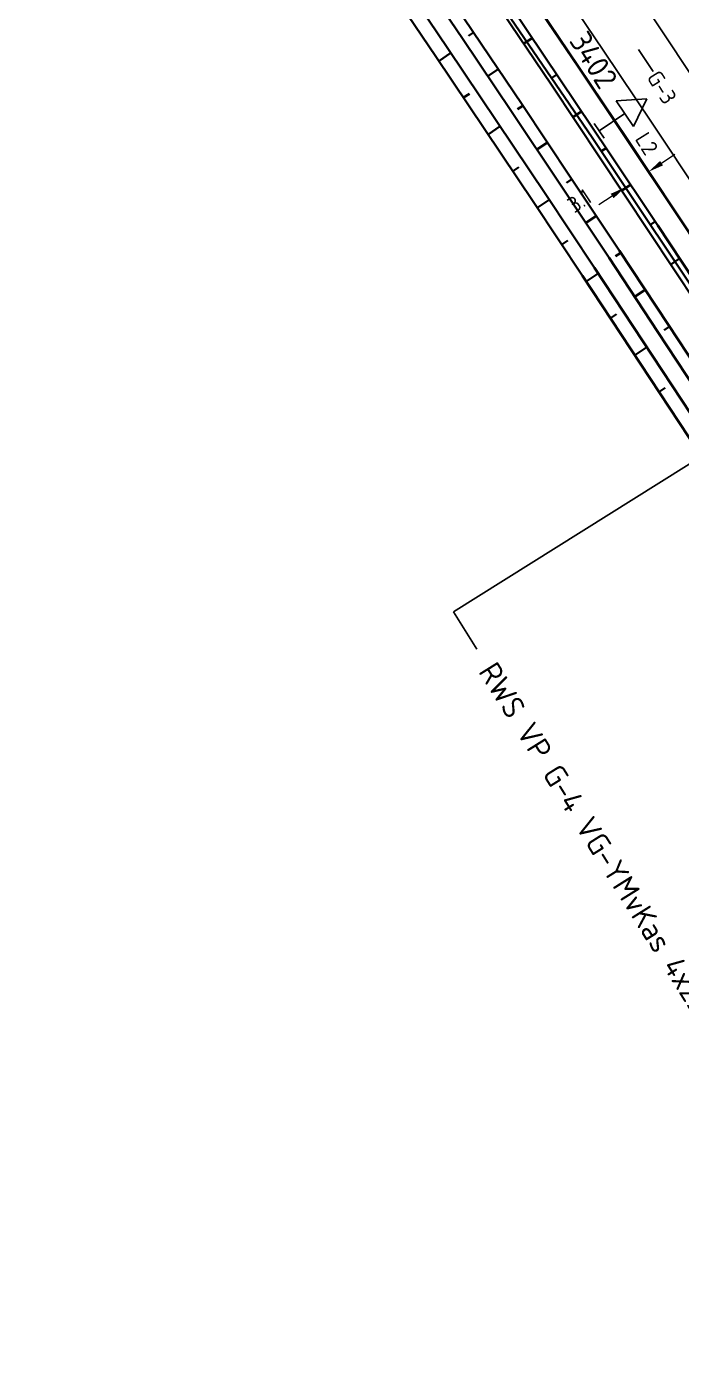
# Model space of a CAD drawing. Header units: metres. Extents: x 134219 to 139080, y 438661 to 444352.
# Drawn here: x 135685.5 to 135759.6, y 442466.4 to 442616.8 of the extents above; entities that cross this region are included whole.
import ezdxf
from ezdxf.enums import TextEntityAlignment as Align

# ---------------------------------------------------------------- set-up
doc = ezdxf.new("R2010")
doc.units = ezdxf.units.M
doc.linetypes.add('13strp', pattern=[4, 1, -3])
doc.linetypes.add('39strp', pattern=[12, 3, -9])
doc.layers.get('DEFPOINTS').update_dxf_attribs({"color": 193})
for name, color, linetype, lineweight in [('N-WE-KL-ET_LS_OV_ARMATUUR-S', 7, 'Continuous', 25), ('N-WE-KL-ET_LS_OV_ARMATUUR-T18', 1, 'Continuous', 25), ('N-WE-KL-ET_LS_OV_KABEL-G', 10, 'KL-LS-OV-N', 35), ('N-WE-KL-ET_LS_OV_KABEL-M', 7, 'Continuous', 18), ('N-WE-KL-ET_LS_OV_KABEL-T25', 7, 'Continuous', 25), ('Utd-ondergr-nw', 8, '13strp', 35)]:
    doc.layers.add(name, color=color, linetype=linetype, lineweight=lineweight)
doc.layers.add('N-WE-KL-ET_LS_OV_ARMATUUR-T25', color=2, linetype='Continuous')
doc.layers.add('Utd-weg-nw', color=8, linetype='Continuous')
doc.styles.add('ISO18', font='NLCS-ISO.ttf')
doc.styles.add('ISO25', font='NLCS-ISO.ttf')
doc.styles.add('NLCS_18', font='NLCS-ISO.ttf', dxfattribs={"height": 1.8})
doc.styles.add('NLCS_25', font='NLCS-ISO.ttf', dxfattribs={"height": 2.5})
doc.linetypes.add('KL-LS-OV-N', pattern='A,4,-1,[103,NLCS.SHX,S=0.75,R=0,X=0,Y=0],-1,4,-1.5,["0V",Standard,S=1,R=0,X=0,Y=-0.5],-3', length=14.5)
doc.dimstyles.new('NLCS_t18_pijl_Dimension_l3_h1', dxfattribs={"dimtxt": 1.8, "dimasz": 1.8, "dimexe": 2, "dimexo": 2, "dimgap": 0.7, "dimtad": 1, "dimdec": 1, "dimzin": 0, "dimdsep": 46, "dimtxsty": 'NLCS_18', "dimcen": 2.5, "dimdle": 2, "dimclrd": 256, "dimclre": 256, "dimclrt": 256, "dimadec": 1, "dimazin": 0, "dimtfac": 1, "dimtdec": 1, "dimtofl": 0, "dimtmove": 1, "dimatfit": 0, "dimfxl": 0, "dimtolj": 1, "dimtzin": 0, "dimlwd": 18, "dimlwe": 18, "dimarcsym": 0})

# ---------------------------------------------------------------- blocks, each defined once
blk = doc.blocks.new('SKL-ET_OV_ARMATUUR_HD_NATRIUM_1x250W-SO (3)')
for p, q in [((6.49, 0), (3.49, 1.76)), ((3.49, -1.76), (6.49, 0))]:
    blk.add_line(p, q)
for points in [[(3.49, 1.76), (3.49, -1.76)], [(0, 1), (0, -1)], [(3.49, 0), (0, 0)]]:
    blk.add_lwpolyline(points)
at = {"layer": 'N-WE-KL-ET_LS_OV_ARMATUUR-T18', "style": 'ISO18', "flags": 1}
for tag, p in [('TYPE_ARMATUUR', (3.07, -6.82)), ('VERMOGEN_LAMP', (3.07, -10.61)), ('SPIEGELSTAND', (3.07, -14.39)), ('HOOGTE_LICHTMAST', (3.07, -18.17)), ('UITLEGGERHOEK', (3.07, -21.96)), ('TYPE_LICHTMAST', (3.07, -25.74)), ('BOTSVRIENDELIJK', (3.07, -29.53)), ('POSITIE_LICHTMAST', (3.07, -33.31)), ('KABELAANSLUITNG', (3.07, -37.1)), ('VOEDINGSPUNT', (3.07, -44.67))]:
    blk.add_attdef(tag, p, '', height=1.8, dxfattribs=at)
at = {"layer": 'N-WE-KL-ET_LS_OV_ARMATUUR-T18', "style": 'ISO18'}
for tag, p in [('FASE-AANSLUITING_1', (3.07, -40.88)), ('GROEPSNUMMER', (3.07, -48.45))]:
    blk.add_attdef(tag, p, '', height=1.8, dxfattribs=at)
at = {"layer": 'N-WE-KL-ET_LS_OV_ARMATUUR-T25', "style": 'ISO25'}
for tag, p in [('MASTNUMMER', (3.07, 7.39)), ('TYPE_SYMBOOL', (3.07, 3.61))]:
    blk.add_attdef(tag, p, '', height=2.5, dxfattribs=at)
blk = doc.blocks.new('*D496')
at = {"layer": 'DEFPOINTS', "color": 0, "transparency": 16777216}
for p in [(135755.83, 442600.4), (135755.83, 442600.4), (135753.23, 442598.67)]:
    blk.add_point(p, dxfattribs=at)
at = {"layer": 'N-WE-KL-ET_LS_OV_KABEL-M', "lineweight": 18, "transparency": 16777216}
for p, q in [((135755.83, 442600.4), (135754.72, 442602.06)), ((135753.23, 442598.67), (135752.12, 442600.33))]:
    blk.add_line(p, q, dxfattribs=at)
at = {"layer": 'N-WE-KL-ET_LS_OV_KABEL-M', "linetype": 'Continuous', "lineweight": 18, "transparency": 16777216}
for p, q in [((135757.33, 442601.39), (135758.83, 442602.39)), ((135751.73, 442597.67), (135750.23, 442596.67))]:
    blk.add_line(p, q, dxfattribs=at)
at = {"layer": 'N-WE-KL-ET_LS_OV_KABEL-M', "transparency": 16777216}
for points in [[(135757.16, 442601.64), (135757.49, 442601.14), (135755.83, 442600.4)], [(135751.57, 442597.92), (135751.9, 442597.42), (135753.23, 442598.67)]]:
    blk.add_solid(points, dxfattribs=at)
at = {"layer": 'N-WE-KL-ET_LS_OV_KABEL-M', "transparency": 16777216, "insert": (135748.03, 442597.13), "char_height": 1.8, "attachment_point": 5, "rotation": 33.6385, "style": 'NLCS_18'}
blk.add_mtext('\\A1;3.1', dxfattribs=at)

msp = doc.modelspace()

# ---------------------------------------------------------------- linework, layer by layer
at = {"layer": 'N-WE-KL-ET_LS_OV_KABEL-G', "flags": 128}
msp.add_lwpolyline([(135920.16, 442341.16), (135919.19, 442340.33), (135890.91, 442385.27), (135864.11, 442426.73), (135835.32, 442471.35), (135806.93, 442516.02), (135778.89, 442560.21), (135749.46, 442604.31), (135688.97, 442692.85), (135658.23, 442735), (135645.16, 442753.13), (135616.2, 442790.31), (135569.7, 442852.51), (135568.73, 442853.96), (135568.72, 442853.96), (135556.53, 442870.34), (135541.94, 442887.77), (135535.96, 442894.27), (135510.86, 442922.28), (135499.68, 442932.52), (135460.26, 442969.03), (135441.8, 442984.21), (135435, 442989.22), (135425, 442995.68), (135418.79, 442999.03), (135417.79, 442999.51), (135418.18, 442999.51), (135411.42, 443000.81), (135410.52, 442999.01), (135409.7, 442997.39), (135406.46, 442999.39), (135411.35, 443008.29), (135374.57, 443035.92), (135373.93, 443035.52), (135373.15, 443035.54)], dxfattribs=at)
at = {"layer": 'N-WE-KL-ET_LS_OV_KABEL-T25'}
for p in [(135797.07, 442590.26), (135736.41, 442546.4)]:
    msp.add_line(p, (135733.76, 442550.64), dxfattribs=at)
at = {"layer": 'Utd-ondergr-nw', "linetype": 'Continuous', "flags": 128}
for points in [[(135683.93, 442689.21), (135689.67, 442681.08), (135695.38, 442672.93), (135701.07, 442664.77), (135706.75, 442656.59), (135712.4, 442648.4), (135718.03, 442640.19), (135723.64, 442631.97), (135729.23, 442623.74), (135734.8, 442615.49), (135740.35, 442607.23), (135745.88, 442598.95), (135751.38, 442590.66), (135756.87, 442582.36), (135762.34, 442574.04), (135767.78, 442565.71), (135770.92, 442560.88)], [(135685.1, 442690.04), (135690.83, 442681.9), (135696.55, 442673.75), (135702.24, 442665.58), (135707.92, 442657.4), (135713.57, 442649.21), (135719.2, 442641), (135724.82, 442632.77), (135730.41, 442624.54), (135735.98, 442616.29), (135741.53, 442608.02), (135747.06, 442599.74), (135752.57, 442591.45), (135758.06, 442583.14), (135763.53, 442574.82), (135768.97, 442566.49), (135772.87, 442560.5)], [(135682.3, 442688.06), (135688.03, 442679.93), (135693.74, 442671.78), (135699.43, 442663.62), (135705.1, 442655.45), (135710.75, 442647.26), (135716.38, 442639.06), (135721.99, 442630.84), (135727.58, 442622.61), (135733.14, 442614.37), (135738.69, 442606.11), (135744.21, 442597.84), (135749.72, 442589.55), (135755.2, 442581.26), (135760.67, 442572.94), (135766.11, 442564.62), (135769.25, 442559.79)], [(135681.04, 442687.16), (135686.71, 442678.99), (135692.41, 442670.84), (135698.08, 442662.68), (135703.75, 442654.51), (135709.42, 442646.34), (135715.05, 442638.15), (135720.65, 442629.93), (135726.22, 442621.69), (135731.78, 442613.45), (135737.34, 442605.2), (135742.86, 442596.93), (135748.36, 442588.65), (135753.85, 442580.36), (135759.33, 442572.06), (135764.79, 442563.75), (135768.7, 442557.77)], [(135742.31, 442620.56), (135747.88, 442612.28), (135753.43, 442604), (135758.96, 442595.7), (135764.47, 442587.38), (135769.96, 442579.05), (135775.43, 442570.71), (135780.88, 442562.36), (135786.31, 442553.99), (135790.4, 442547.57), (135791.67, 442545.57), (135797.05, 442537.14), (135802.42, 442528.7), (135807.79, 442520.27), (135813.16, 442511.83), (135818.54, 442503.4), (135823.91, 442494.97), (135829.28, 442486.53), (135834.65, 442478.1), (135839.96, 442469.77)], [(135742.36, 442620.6), (135747.94, 442612.32), (135753.49, 442604.04), (135759.02, 442595.74), (135764.53, 442587.42), (135770.02, 442579.09), (135775.49, 442570.75), (135780.94, 442562.39), (135786.37, 442554.03), (135790.46, 442547.61), (135791.73, 442545.61), (135797.11, 442537.18), (135802.48, 442528.74), (135807.85, 442520.31), (135813.22, 442511.87), (135818.6, 442503.44), (135823.97, 442495), (135829.34, 442486.57), (135834.71, 442478.13), (135840.02, 442469.81)], [(135739.3, 442618.52), (135744.85, 442610.25), (135750.39, 442601.96), (135755.9, 442593.66), (135761.4, 442585.35), (135766.87, 442577.02), (135772.32, 442568.68), (135777.75, 442560.32), (135783.16, 442551.96), (135787.25, 442545.54), (135788.52, 442543.54), (135793.88, 442535.1), (135799.25, 442526.66), (135804.61, 442518.22), (135809.98, 442509.78), (135815.34, 442501.34), (135820.7, 442492.9), (135826.07, 442484.46), (135831.43, 442476.02)], [(135740.25, 442619.17), (135745.82, 442610.9), (135751.37, 442602.62), (135756.9, 442594.32), (135762.4, 442586.01), (135767.89, 442577.69), (135773.36, 442569.35), (135778.8, 442561), (135784.22, 442552.64), (135788.32, 442546.23), (135789.59, 442544.23), (135794.96, 442535.8), (135800.33, 442527.36), (135805.71, 442518.93), (135811.08, 442510.49), (135816.45, 442502.06), (135821.82, 442493.62), (135827.2, 442485.19), (135832.57, 442476.75), (135837.87, 442468.43)], [(135735.46, 442615.79), (135736.05, 442616.19)], [(135741.72, 442614.91), (135742.69, 442615.55)], [(135733.48, 442613.86), (135732.12, 442612.94)], [(135737.65, 442611.24), (135738.84, 442612.04)], [(135745, 442611.08), (135745.48, 442611.41)], [(135735.6, 442609.25), (135734.92, 442608.8)], [(135741.03, 442607.49), (135741.62, 442607.89)], [(135747.29, 442606.6), (135748.27, 442607.25)], [(135739.06, 442605.56), (135737.71, 442604.65)], [(135743.22, 442602.94), (135744.4, 442603.73)], [(135750.56, 442602.77), (135751.05, 442603.1)], [(135741.16, 442600.95), (135740.48, 442600.5)], [(135746.58, 442599.17), (135747.18, 442599.57)], [(135752.84, 442598.28), (135753.82, 442598.93)], [(135744.61, 442597.24), (135743.25, 442596.34)], [(135748.76, 442594.62), (135749.95, 442595.41)], [(135756.1, 442594.44), (135756.6, 442594.77)], [(135746.7, 442592.63), (135746.02, 442592.17)], [(135752.12, 442590.85), (135752.71, 442591.24)], [(135758.36, 442589.94), (135759.36, 442590.6)], [(135750.14, 442588.91), (135748.78, 442588.01)], [(135754.28, 442586.28), (135755.47, 442587.07)], [(135752.22, 442584.29), (135751.54, 442583.84)], [(135757.63, 442582.5), (135758.22, 442582.9)], [(135755.66, 442580.57), (135754.3, 442579.67)], [(135757.73, 442575.95), (135757.06, 442575.5)]]:
    msp.add_lwpolyline(points, dxfattribs=at)
at = {"layer": 'Utd-weg-nw', "linetype": '39strp', "flags": 128}
msp.add_lwpolyline([(135615.61, 442809.82), (135617.38, 442807.42), (135620.34, 442803.4), (135623.3, 442799.37), (135626.25, 442795.34), (135629.67, 442790.67), (135632.16, 442787.27), (135638.07, 442779.21), (135643.99, 442771.14), (135649.9, 442763.08), (135655.81, 442755.01), (135659.64, 442749.78), (135661.72, 442746.95), (135667.6, 442738.87), (135673.47, 442730.79), (135679.32, 442722.69), (135685.15, 442714.57), (135690.96, 442706.44), (135696.75, 442698.29), (135702.51, 442690.14), (135708.26, 442681.96), (135713.99, 442673.77), (135719.69, 442665.57), (135725.38, 442657.35), (135731.04, 442649.12), (135736.69, 442640.88), (135742.31, 442632.62), (135747.92, 442624.35), (135753.5, 442616.06), (135759.06, 442607.76), (135764.6, 442599.44), (135770.12, 442591.12), (135775.62, 442582.77), (135781.1, 442574.42), (135786.56, 442566.05), (135791.99, 442557.66), (135796.11, 442551.25), (135797.39, 442549.25), (135802.78, 442540.83), (135808.17, 442532.41), (135813.57, 442523.99), (135818.96, 442515.57), (135824.35, 442507.15), (135829.75, 442498.73), (135835.14, 442490.31), (135840.53, 442481.88), (135845.86, 442473.57)], dxfattribs=at)
at = {"layer": 'Utd-weg-nw', "linetype": 'Continuous', "flags": 128}
for points in [[(135745.14, 442622.47), (135750.72, 442614.19), (135756.27, 442605.9), (135761.81, 442597.59), (135767.33, 442589.27), (135772.82, 442580.93), (135778.29, 442572.58), (135783.75, 442564.22), (135789.18, 442555.84), (135793.28, 442549.42), (135794.55, 442547.42), (135799.92, 442538.99), (135805.29, 442530.56), (135810.67, 442522.12), (135816.04, 442513.69), (135821.41, 442505.25), (135826.78, 442496.82), (135832.16, 442488.38), (135837.53, 442479.95), (135842.83, 442471.62)], [(135756.28, 442617.93), (135761.84, 442609.62), (135767.39, 442601.3), (135772.91, 442592.96), (135778.42, 442584.61), (135783.9, 442576.25), (135789.36, 442567.87), (135794.8, 442559.48), (135798.94, 442553.07), (135800.23, 442551.08), (135805.64, 442542.67), (135811.05, 442534.26), (135816.47, 442525.86), (135821.88, 442517.45), (135827.3, 442509.04), (135832.71, 442500.63), (135838.13, 442492.23), (135843.54, 442483.82), (135848.88, 442475.52)]]:
    msp.add_lwpolyline(points, dxfattribs=at)

# ---------------------------------------------------------------- block references
at = {"layer": 'N-WE-KL-ET_LS_OV_ARMATUUR-S'}
ref = msp.add_blockref('SKL-ET_OV_ARMATUUR_HD_NATRIUM_1x250W-SO (3)', (135750.27, 442605.05, 1.41), dxfattribs=dict(at, rotation=33.82198582188933))
ref.add_attrib('MASTNUMMER', '3402', (135746.79, 442615.25, 1.41), dxfattribs={"layer": 'N-WE-KL-ET_LS_OV_ARMATUUR-T25', "height": 2.5, "rotation": 302.0379, "style": 'ISO25'})
ref.add_attrib('FASE-AANSLUITING_1', 'L2', (135754.24, 442604.14, 1.41), dxfattribs={"layer": 'N-WE-KL-ET_LS_OV_ARMATUUR-T18', "height": 1.8, "rotation": 302.0379, "style": 'ISO18'})
ref.add_attrib('GROEPSNUMMER', 'G-3', (135755.58, 442611.11, 1.41), dxfattribs={"layer": 'N-WE-KL-ET_LS_OV_ARMATUUR-T18', "height": 1.8, "rotation": 302.0379, "style": 'ISO18'})

# ---------------------------------------------------------------- texts
at = {"layer": 'N-WE-KL-ET_LS_OV_KABEL-T25', "style": 'NLCS_25'}
msp.add_text('RWS VP G-4 VG-YMvKas 4x25mm² (OV)', height=2.5, rotation=302.0379, dxfattribs=at).set_placement((135737.58, 442544.53), align=Align.MIDDLE_LEFT)

# ---------------------------------------------------------------- dimensions: what is measured, and where the dimension line sits
at = {"layer": 'N-WE-KL-ET_LS_OV_KABEL-M'}
dim = msp.add_linear_dim(base=(135755.83, 442600.4), p1=(135753.23, 442598.67), p2=(135755.83, 442600.4), angle=33.6385, dimstyle='NLCS_t18_pijl_Dimension_l3_h1', dxfattribs=at)
dim.commit()
dim.dimension.update_dxf_attribs({"geometry": '*D496', "text_midpoint": (135748.92, 442595.8), "dimtype": 161})

doc.saveas('drawing.dxf')
